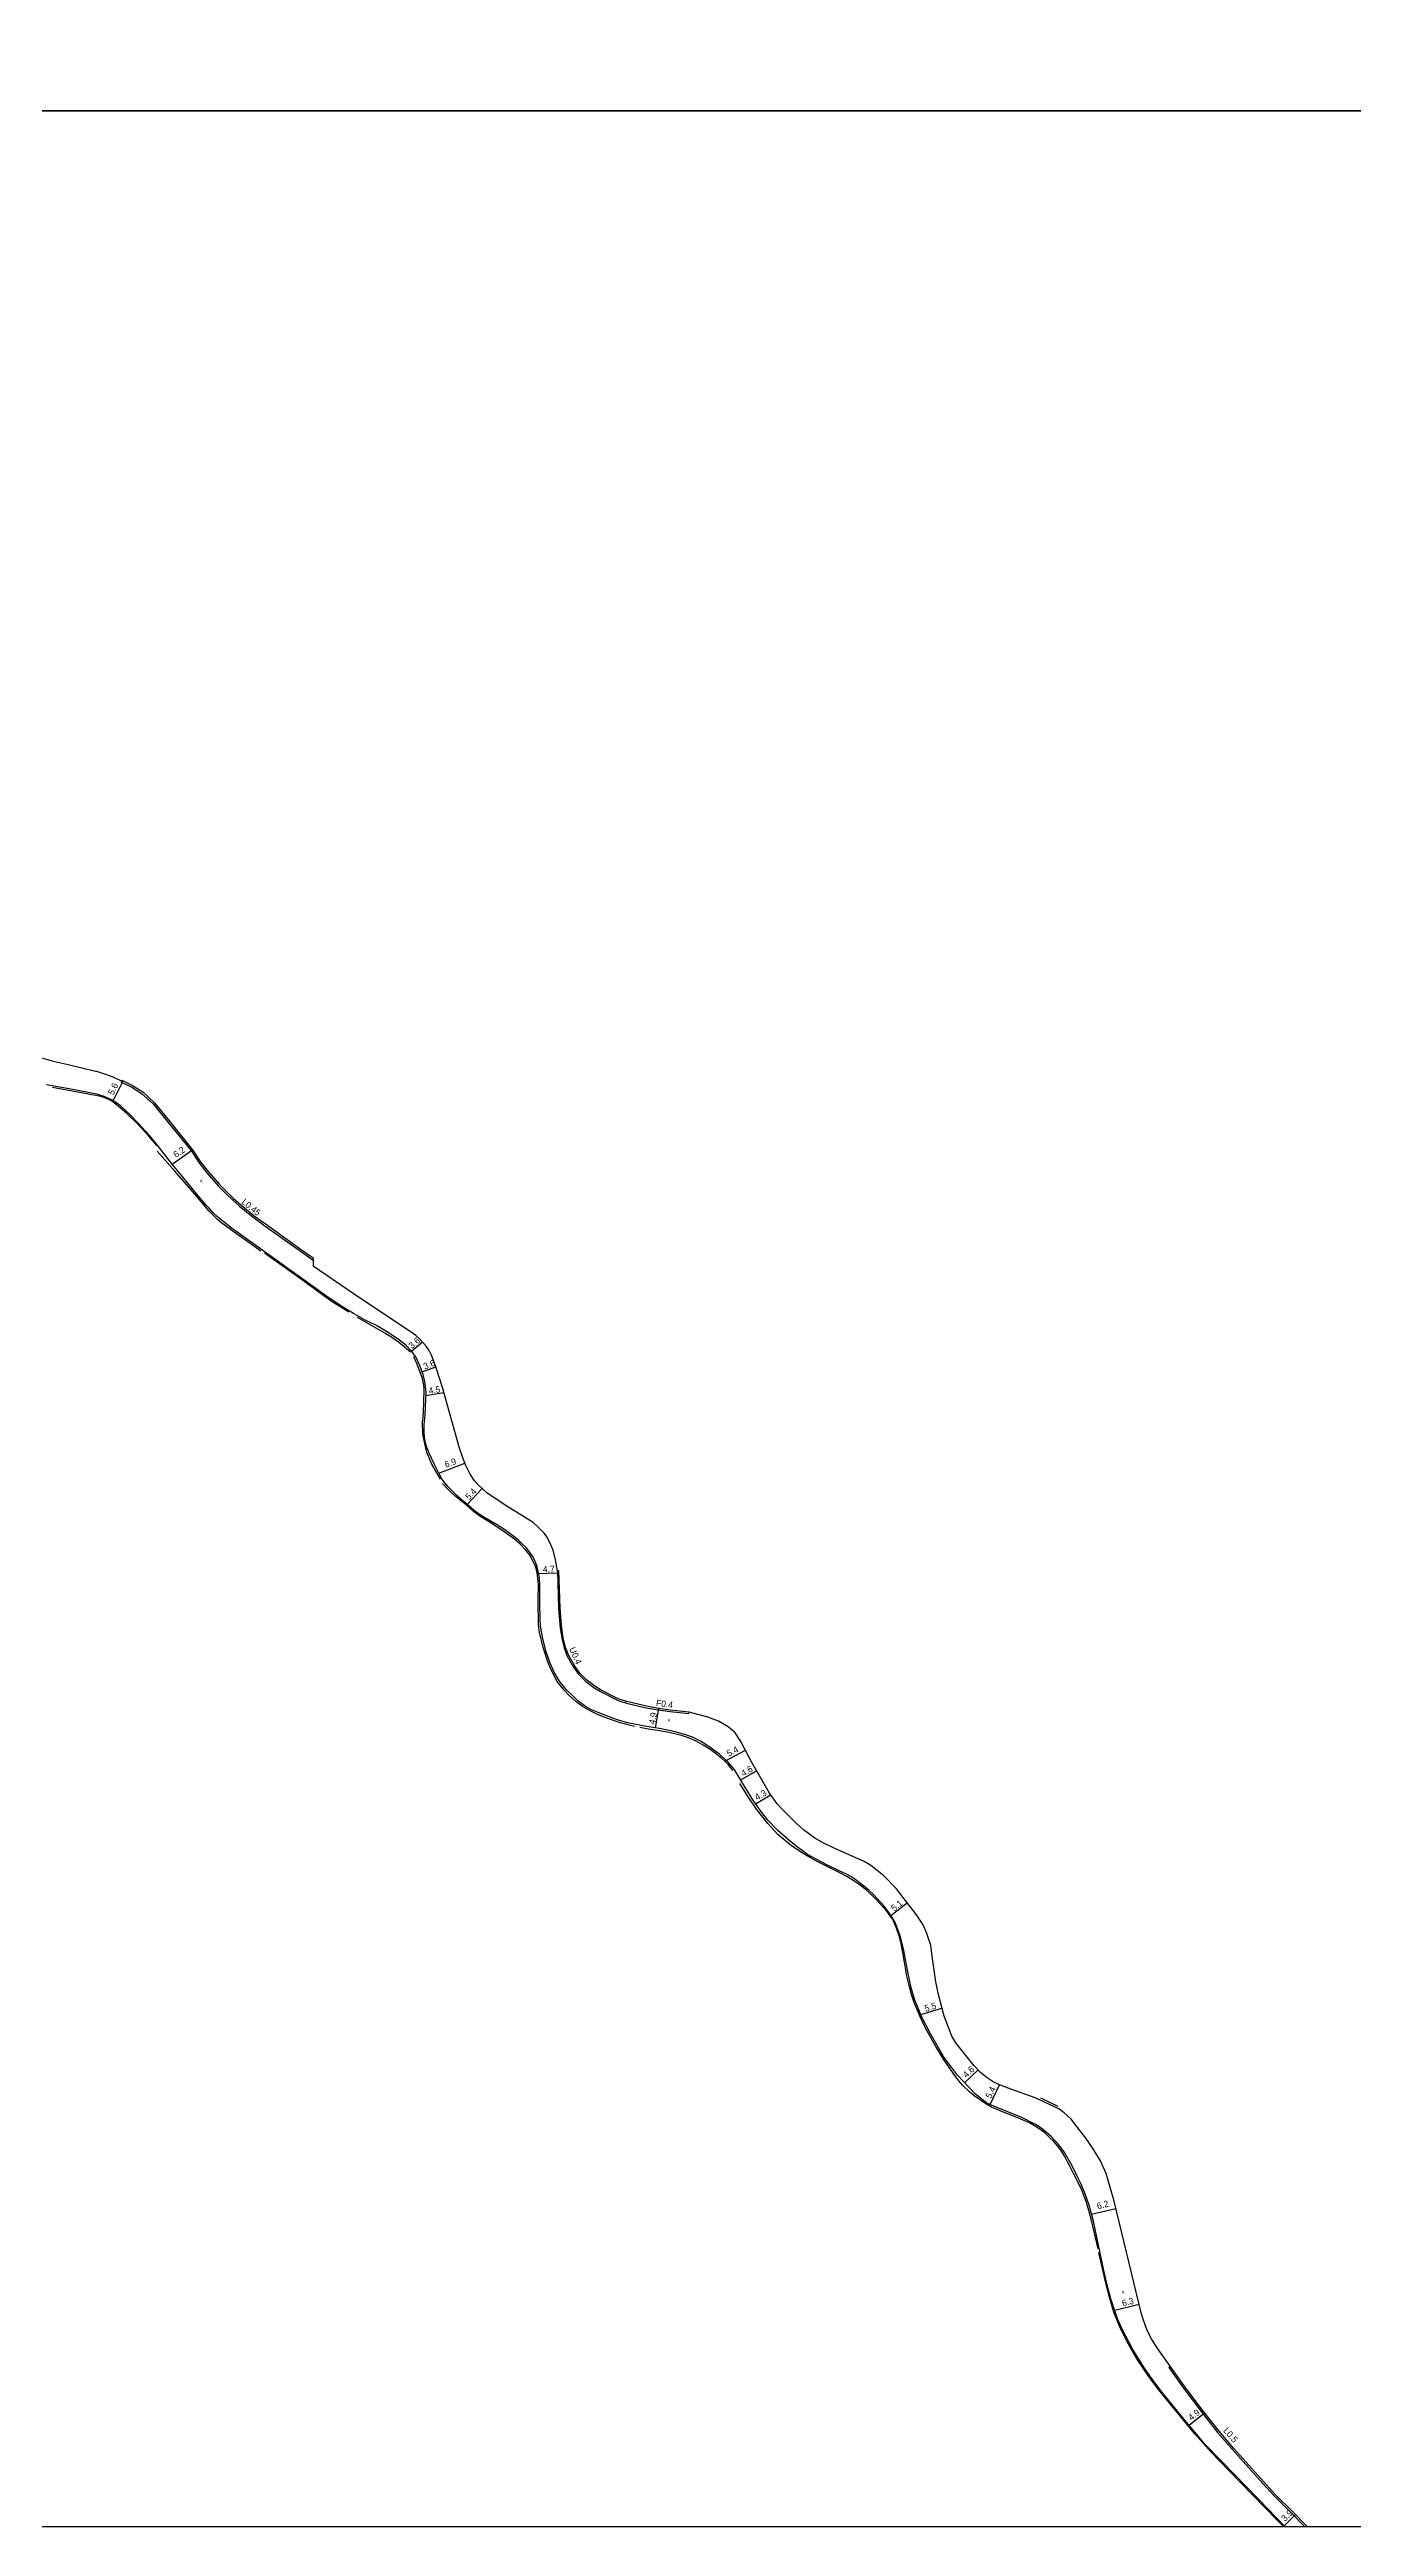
# Model space of a CAD drawing. Header units: metres. Extents: x -28000 to -24000, y -105000 to -102000.
# Drawn here: x -26329 to -26005, y -105000 to -104385 of the extents above; entities that cross this region are included whole.
import ezdxf

# ---------------------------------------------------------------- set-up
doc = ezdxf.new("R2010")
doc.units = ezdxf.units.M
doc.header["$LTSCALE"] = 2.5
for name, color, linetype in [('側溝・桝', 7, 'Continuous'), ('図郭', 7, 'Continuous'), ('幅員', 7, 'Continuous'), ('歩道・分離帯・安全施設', 7, 'Continuous'), ('舗装', 7, 'Continuous'), ('道路', 7, 'Continuous')]:
    doc.layers.add(name, color=color, linetype=linetype)
doc.styles.get("Standard").update_dxf_attribs({"font": ''})
doc.styles.add('YOKO_DECO', font='')
doc.styles.get('Standard').set_extended_font_data('@MS PGothic')
doc.styles.get('YOKO_DECO').set_extended_font_data('MS PGothic')

msp = doc.modelspace()

# ---------------------------------------------------------------- linework, layer by layer
at = {"layer": '側溝・桝'}
for points in [[(-26311.23, -104640.94), (-26311.33, -104641.16), (-26308.64, -104642.48), (-26306.1, -104644.12), (-26303.31, -104646.68), (-26299.28, -104651.69), (-26293.89, -104658.26), (-26291.99, -104661.22), (-26289.97, -104663.77), (-26287.14, -104666.98), (-26284.99, -104669.14), (-26283.73, -104670.38), (-26281.87, -104672.05), (-26278.51, -104674.8), (-26275.22, -104677.18), (-26266.49, -104683.44), (-26263.57, -104685.49)], [(-26202.89, -104762.66), (-26202.58, -104771.81), (-26202.46, -104774.06), (-26202.2, -104776.92), (-26201.81, -104779.36), (-26201.22, -104781.8), (-26200.43, -104783.83), (-26198.91, -104786.55), (-26197.65, -104788.34), (-26195.81, -104790.11), (-26193.85, -104791.62), (-26192.19, -104792.59), (-26188.1, -104794.67), (-26187.17, -104795.06), (-26185.9, -104795.44), (-26185.79, -104795.07)], [(-26185.9, -104795.44), (-26185.72, -104795.5), (-26180.82, -104796.65), (-26177.82, -104797.2), (-26174.89, -104797.61), (-26170.21, -104798.1), (-26170.13, -104797.72)], [(-26050.63, -104960.21), (-26051.02, -104960.49), (-26047.33, -104965.68), (-26042.99, -104971.45), (-26038.88, -104976.64), (-26035.2, -104980.92), (-26028.49, -104988.44), (-26024.89, -104992.35), (-26020.51, -104996.72), (-26017.31, -104999.97), (-26017.28, -105000)]]:
    msp.add_lwpolyline(points, dxfattribs=at)
at = {"layer": '図郭'}
for points in [[(-26400, -104400), (-25600, -104400), (-25600, -103800), (-26400, -103800)], [(-26400, -105000), (-25600, -105000), (-25600, -104400), (-26400, -104400)]]:
    msp.add_lwpolyline(points, close=True, dxfattribs=at)
at = {"layer": '幅員'}
for points in [[(-26313.27, -104645.92), (-26310.8, -104640.9)], [(-26298.62, -104661.62), (-26293.56, -104658.03)], [(-26239.14, -104708.08), (-26236.44, -104705.74)], [(-26236.47, -104713.22), (-26233.07, -104711.94)], [(-26235.54, -104719.06), (-26231.11, -104718.34)], [(-26232.38, -104738.41), (-26225.89, -104735.93)], [(-26225.46, -104746.36), (-26221.62, -104742.18)], [(-26207.58, -104763.28), (-26202.87, -104763.13)], [(-26178.55, -104801.66), (-26177.66, -104796.83)], [(-26161.28, -104809.95), (-26156.19, -104807.21)], [(-26157.36, -104814.55), (-26153.39, -104812.29)], [(-26153.66, -104820.5), (-26149.91, -104818.31)], [(-26120.06, -104848.21), (-26115.99, -104845.08)], [(-26112.64, -104872.81), (-26107.38, -104871.24)], [(-26101.75, -104889.78), (-26098.36, -104886.6)], [(-26095.39, -104895.2), (-26093.06, -104890.31)], [(-26070.19, -104922.47), (-26064.13, -104921.01)], [(-26064.45, -104946.29), (-26058.36, -104944.82)], [(-26045.95, -104974.85), (-26042.1, -104971.79)], [(-26022.54, -105000), (-26019.55, -104997)]]:
    msp.add_lwpolyline(points, dxfattribs=at)
at = {"layer": '歩道・分離帯・安全施設'}
for points in [[(-26302.35, -104657.09), (-26304.41, -104654.67), (-26307.09, -104651.72), (-26309.91, -104648.93), (-26312.94, -104646.45), (-26313.86, -104645.81), (-26315.09, -104645.22), (-26316.28, -104644.84), (-26328.33, -104642.56)], [(-26276.57, -104683.2), (-26279.77, -104680.95), (-26283.18, -104678.52), (-26286.29, -104676.29), (-26287.23, -104675.49), (-26289.43, -104673.29), (-26292.01, -104670.24), (-26294.5, -104667.26), (-26297.91, -104663.41), (-26302.35, -104658.4)], [(-26254.68, -104698.41), (-26259.1, -104695.63), (-26260.91, -104694.35), (-26265.89, -104690.73), (-26275.69, -104683.73)], [(-26239.41, -104708.33), (-26242.36, -104705.87), (-26244.05, -104704.69), (-26245.75, -104703.61), (-26252.54, -104699.68)], [(-26231.96, -104739.85), (-26234.06, -104736.14), (-26235.37, -104733.24), (-26236.32, -104728.78), (-26236.37, -104725.62), (-26236.25, -104724.61), (-26236.05, -104720.95), (-26236.01, -104717.32), (-26236.04, -104716.53), (-26236.52, -104714.63), (-26237.15, -104712.86), (-26237.83, -104711.17), (-26238.59, -104709.48)], [(-26183.76, -104801.33), (-26187.3, -104800.37), (-26191.28, -104799.02), (-26193.08, -104798.27), (-26194.93, -104797.35), (-26196.62, -104796.35), (-26198.23, -104795.2), (-26199.96, -104793.63), (-26201.23, -104792.29), (-26202.91, -104790.11), (-26204.53, -104787.05), (-26205.31, -104785.25), (-26206.46, -104781.67), (-26207.31, -104777.86), (-26207.56, -104776.05), (-26207.7, -104770.04), (-26207.6, -104766.01), (-26207.91, -104763.08), (-26208.22, -104761.81), (-26208.52, -104761.12), (-26209.74, -104758.71), (-26210.65, -104757.55), (-26212.25, -104755.9), (-26213.51, -104754.81), (-26215.54, -104753.36), (-26216.7, -104752.5), (-26219.37, -104750.82), (-26222.15, -104749.03), (-26223.82, -104747.79), (-26225.46, -104746.36), (-26228.48, -104743.89), (-26229.81, -104742.68), (-26231.41, -104740.91)], [(-26159.31, -104812.21), (-26160.5, -104810.77), (-26161.28, -104809.95), (-26162.08, -104809.22), (-26163.71, -104807.93), (-26165.23, -104806.83), (-26166.7, -104805.9), (-26168.44, -104804.95), (-26170.33, -104804.14), (-26172.09, -104803.55), (-26174.03, -104803.06), (-26176.05, -104802.62), (-26180.23, -104801.94), (-26182.44, -104801.59)], [(-26068.59, -104931.05), (-26070.09, -104924.36), (-26070.83, -104921.5), (-26071.51, -104919.31), (-26072.64, -104916.5), (-26073.84, -104913.91), (-26074.64, -104912.31), (-26075.53, -104910.64), (-26076.14, -104909.44), (-26076.78, -104908.26), (-26077.51, -104907.01), (-26078.57, -104905.55), (-26079.57, -104904.37), (-26080.7, -104903.29), (-26081.83, -104902.21), (-26082.98, -104901.37), (-26084.36, -104900.48), (-26085.64, -104899.74), (-26087, -104899.15), (-26088.71, -104898.42), (-26092.32, -104896.99), (-26093.67, -104896.47), (-26095.07, -104895.84), (-26096.43, -104895.06), (-26099.36, -104893), (-26100.63, -104891.96), (-26102.16, -104890.45), (-26103.2, -104889.31), (-26104.6, -104887.41), (-26106.97, -104883.97), (-26108.9, -104880.81), (-26111.53, -104876.03), (-26112.67, -104873.61), (-26113.38, -104872), (-26114.24, -104869.86), (-26114.9, -104867.9), (-26115.44, -104866), (-26116.07, -104863.33), (-26116.69, -104859.82), (-26117.08, -104857.41), (-26117.58, -104854.87), (-26118, -104853.3), (-26118.64, -104851.38), (-26119.2, -104850.01), (-26119.59, -104849.2), (-26120.03, -104848.55), (-26120.78, -104847.5), (-26121.32, -104846.87), (-26121.79, -104846.35), (-26123.71, -104844.28), (-26124.78, -104843.2), (-26126.01, -104842.06), (-26127.64, -104840.74), (-26129.17, -104839.68), (-26130.97, -104838.58), (-26132.7, -104837.66), (-26136.4, -104835.84), (-26138.16, -104834.91), (-26139.85, -104834), (-26141.83, -104832.86), (-26144.72, -104830.94), (-26148.1, -104828.12), (-26150.61, -104825.4), (-26153.43, -104821.85), (-26155.34, -104819.03), (-26157.53, -104815.49)], [(-26078.51, -104895.65), (-26082.81, -104893.63)], [(-26022.54, -105000), (-26024.06, -104998.44), (-26036.08, -104986.09), (-26040.5, -104981.53), (-26044.65, -104976.89), (-26049.91, -104970.48), (-26053.6, -104965.95), (-26055.79, -104963.03), (-26057.35, -104960.66), (-26058.92, -104958.35), (-26061.32, -104954.11), (-26063.01, -104950.79), (-26064.63, -104946.8), (-26065.69, -104943.38), (-26066.68, -104939.53), (-26068.35, -104931.93)]]:
    msp.add_lwpolyline(points, dxfattribs=at)
at = {"layer": '道路'}
for points in [[(-26331.65, -104635.07), (-26328.15, -104636.06), (-26324.47, -104636.91), (-26317.66, -104638.52), (-26317.62, -104638.42), (-26315.19, -104639.25), (-26313.37, -104639.96), (-26311.23, -104640.94), (-26311.13, -104640.74), (-26308.41, -104642.08), (-26305.81, -104643.75), (-26302.97, -104646.36), (-26298.92, -104651.4), (-26293.56, -104658.03), (-26291.62, -104660.94), (-26289.62, -104663.47), (-26286.8, -104666.66), (-26284.66, -104668.81), (-26283.41, -104670.04), (-26281.56, -104671.7), (-26278.23, -104674.43), (-26274.95, -104676.8), (-26266.22, -104683.06), (-26263.58, -104684.91), (-26263.53, -104686.98)], [(-26022.15, -105000), (-26028.63, -104993.32), (-26037.83, -104983.89), (-26042.12, -104979.45), (-26042.82, -104978.62), (-26047.74, -104972.7), (-26052.58, -104966.77), (-26055.15, -104963.42), (-26057.05, -104960.69), (-26059.92, -104956.07), (-26062.53, -104951.13), (-26063.74, -104948.44), (-26065.37, -104943.49), (-26066.28, -104940.03), (-26067.2, -104935.99), (-26068.44, -104930.09), (-26069.75, -104924.13), (-26070.81, -104920.16), (-26071.95, -104916.93), (-26072.93, -104914.69), (-26073.89, -104912.79), (-26074.99, -104910.45), (-26076.9, -104907.08), (-26078.2, -104905.29), (-26080.28, -104903.04), (-26082.49, -104901.23), (-26084.1, -104900.17), (-26087.68, -104898.35), (-26092.91, -104896.3), (-26096.21, -104894.84), (-26099.05, -104892.61), (-26103.5, -104887.94), (-26106.89, -104883.41), (-26110.28, -104877.48), (-26112.36, -104873.5), (-26114.17, -104869), (-26115.03, -104866.2), (-26115.87, -104862.28), (-26116.82, -104856.96), (-26117.65, -104853.53), (-26118.98, -104850), (-26119.69, -104848.72), (-26120.76, -104847.26), (-26121.69, -104845.92), (-26124.33, -104843.07), (-26125.4, -104842.06), (-26126.81, -104840.91), (-26128.89, -104839.3), (-26129.87, -104838.67), (-26131.24, -104837.86), (-26132.72, -104837.2), (-26136.1, -104835.57), (-26140.75, -104833.09), (-26143.97, -104830.66), (-26145.41, -104829.56), (-26148.15, -104827.17), (-26150.58, -104824.56), (-26152.11, -104822.69), (-26154.17, -104819.78), (-26156.14, -104816.53), (-26158.99, -104811.92), (-26160.45, -104810.19), (-26162.57, -104808.25), (-26164.7, -104806.68), (-26166.03, -104805.81), (-26167.36, -104804.98), (-26169.36, -104803.96), (-26170.98, -104803.37), (-26173.65, -104802.62), (-26177.14, -104801.91), (-26181.67, -104801.12), (-26184.16, -104800.68), (-26185.51, -104800.39), (-26187.72, -104799.77), (-26189.38, -104799.15), (-26192.74, -104797.85), (-26194.42, -104797.14), (-26195.88, -104796.31), (-26197.82, -104794.9), (-26198.8, -104793.94), (-26200.73, -104792.14), (-26202.38, -104790.07), (-26203.63, -104787.97), (-26204.7, -104785.54), (-26205.68, -104782.75), (-26206.4, -104779.9), (-26206.8, -104778.08), (-26207.08, -104776.39), (-26207.18, -104774.66), (-26207.28, -104770.99), (-26207.24, -104766.14), (-26207.37, -104764.44), (-26207.74, -104762.41), (-26208.1, -104761.17), (-26208.61, -104759.91), (-26209.08, -104759.02), (-26209.63, -104758.16), (-26210.12, -104757.49), (-26210.65, -104756.86), (-26211.7, -104755.83), (-26212.67, -104754.96), (-26214.08, -104753.83), (-26215.92, -104752.44), (-26217.99, -104751.13), (-26221.14, -104749.27), (-26223.07, -104748.04), (-26224.31, -104747.03), (-26226.15, -104745.43), (-26228.42, -104743.36), (-26230, -104741.78), (-26230.8, -104740.84), (-26231.57, -104739.8), (-26232.38, -104738.41), (-26233.54, -104736.03), (-26234.79, -104733.42), (-26235.41, -104731.76), (-26235.82, -104730.04), (-26236.01, -104728.48), (-26236.02, -104726.4), (-26235.77, -104723.9), (-26235.55, -104720.08), (-26235.52, -104718.31), (-26235.73, -104716.1), (-26236.22, -104713.9), (-26237.12, -104711.46), (-26238.1, -104709.46), (-26239.14, -104708.08), (-26240.42, -104706.73), (-26242.15, -104705.36), (-26243.98, -104704.09), (-26245.31, -104703.23), (-26247.85, -104701.73), (-26250.68, -104700.39), (-26253.53, -104698.74), (-26256.68, -104696.82), (-26260.24, -104694.43), (-26277.25, -104682.27), (-26283.92, -104677.41), (-26285.68, -104676.06), (-26287.35, -104674.7), (-26288.33, -104673.77), (-26289.42, -104672.59), (-26290.17, -104671.81), (-26292.54, -104669), (-26296.15, -104664.59), (-26298.62, -104661.62), (-26302.59, -104656.46), (-26304.26, -104654.51), (-26307.02, -104651.42), (-26309.2, -104649.2), (-26311.46, -104647.11), (-26312.31, -104646.47), (-26313.69, -104645.68), (-26315.49, -104644.85), (-26317.31, -104644.22), (-26323.81, -104643.02), (-26329.78, -104641.95)], [(-26050.63, -104960.21), (-26053.76, -104955.86), (-26055.3, -104953.4), (-26056.37, -104951.32), (-26057.33, -104948.49), (-26057.85, -104946.9), (-26064.56, -104919.22), (-26066.54, -104912.35), (-26067.97, -104909.21), (-26069.97, -104905.96), (-26071.59, -104903.59), (-26075.29, -104898.85), (-26077.01, -104897.28), (-26078.28, -104896.24), (-26084.18, -104893.57), (-26090.23, -104891.42), (-26093.25, -104890.22), (-26094.65, -104889.55), (-26096.13, -104888.59), (-26097.76, -104887.25), (-26099.35, -104885.55), (-26101.69, -104882.73), (-26103.91, -104879.9), (-26104.88, -104878.22), (-26105.6, -104876.52), (-26106.79, -104873.23), (-26107.34, -104871.38), (-26108.22, -104867.9), (-26108.9, -104864.75), (-26109.74, -104858.9), (-26110.13, -104855.71), (-26111.15, -104852.72), (-26112.05, -104850.6), (-26113.67, -104848.11), (-26118.67, -104841.6), (-26121.91, -104838.33), (-26125.02, -104835.86), (-26126.67, -104834.82), (-26133.93, -104831.61), (-26137.03, -104830.1), (-26138.94, -104829.03), (-26141.72, -104826.97), (-26143.55, -104825.34), (-26147.16, -104821.73), (-26148.3, -104820.54), (-26150.17, -104817.85), (-26152.08, -104814.59), (-26154.56, -104810.25), (-26157.36, -104805.04), (-26158.76, -104802.91), (-26160.43, -104801.41), (-26162.87, -104799.98), (-26165.5, -104799), (-26170.13, -104797.72), (-26174.84, -104797.22), (-26177.76, -104796.81), (-26180.74, -104796.26), (-26185.62, -104795.12), (-26187.04, -104794.69), (-26187.93, -104794.31), (-26192, -104792.25), (-26193.63, -104791.3), (-26195.55, -104789.82), (-26197.35, -104788.09), (-26198.58, -104786.34), (-26200.08, -104783.66), (-26200.84, -104781.68), (-26201.43, -104779.28), (-26201.81, -104776.87), (-26202.07, -104774.03), (-26202.19, -104771.79), (-26202.5, -104762.64), (-26202.89, -104762.66), (-26203.33, -104759.88), (-26203.95, -104757.53), (-26204.52, -104756.15), (-26205.34, -104754.48), (-26206.1, -104753.38), (-26207.47, -104751.94), (-26208.95, -104750.66), (-26215.86, -104746.36), (-26220.46, -104743.25), (-26222.66, -104741.23), (-26223.48, -104740.28), (-26224.54, -104738.66), (-26225.75, -104736.3), (-26226.5, -104734.33), (-26227.22, -104732.19), (-26231.46, -104717.11), (-26232.97, -104712.21), (-26234.16, -104709.04), (-26234.75, -104707.95), (-26235.5, -104706.83), (-26236.87, -104705.24), (-26238.07, -104704.18), (-26239.23, -104703.36), (-26251.82, -104694.98), (-26263.53, -104686.98)], [(-26016.64, -105000), (-26016.96, -104999.64), (-26020.17, -104996.38), (-26024.55, -104992.02), (-26028.14, -104988.11), (-26034.84, -104980.61), (-26038.51, -104976.33), (-26042.61, -104971.15), (-26046.94, -104965.4), (-26050.63, -104960.21)]]:
    msp.add_lwpolyline(points, dxfattribs=at)

# ---------------------------------------------------------------- texts
at = {"layer": '側溝・桝'}
for s, rotation, p in [('L0.45', 321, (-26281.5, -104671.3)), ('U0.4', 294, (-26200.04, -104782.02)), ('F0.4', 352, (-26178.46, -104796.19)), ('L0.5', 311, (-26037.59, -104976.28))]:
    msp.add_text(s, height=1.6, rotation=rotation, dxfattribs=at).set_placement(p)
at = {"layer": '幅員'}
for s, rotation, p in [('5.6', 64, (-26313.18, -104644.6)), ('6.2', 35, (-26297.61, -104660.13)), ('3.6', 41, (-26239.01, -104707.6)), ('3.6', 21, (-26235.82, -104712.67)), ('4.5', 9, (-26234.76, -104718.73)), ('6.9', 21, (-26230.56, -104737.1)), ('5.4', 47, (-26224.81, -104745.15)), ('4.7', 2, (-26206.47, -104763.06)), ('4.9', 80, (-26178.63, -104800.84)), ('5.4', 28, (-26160.3, -104808.87)), ('4.6', 30, (-26156.69, -104813.78)), ('4.3', 30, (-26153.25, -104819.73)), ('5.1', 38, (-26119.24, -104847.3)), ('5.5', 17, (-26111.4, -104872.19)), ('4.6', 43, (-26101.27, -104888.66)), ('5.4', 64, (-26095.18, -104893.87)), ('6.2', 14, (-26068.64, -104921.24)), ('6.3', 14, (-26062.41, -104945.38)), ('4.9', 38, (-26045.41, -104973.81)), ('3.9', 45, (-26022.11, -104998.87))]:
    msp.add_text(s, height=1.6, rotation=rotation, dxfattribs=at).set_placement(p)
at = {"layer": '舗装', "style": 'YOKO_DECO'}
for p in [(-26291.72, -104666.17, 363.05), (-26175.49, -104800.1, 344.95), (-26062.73, -104942.21, 324.5)]:
    msp.add_text('A', height=0.75, dxfattribs=at).set_placement(p)

doc.saveas('drawing.dxf')
